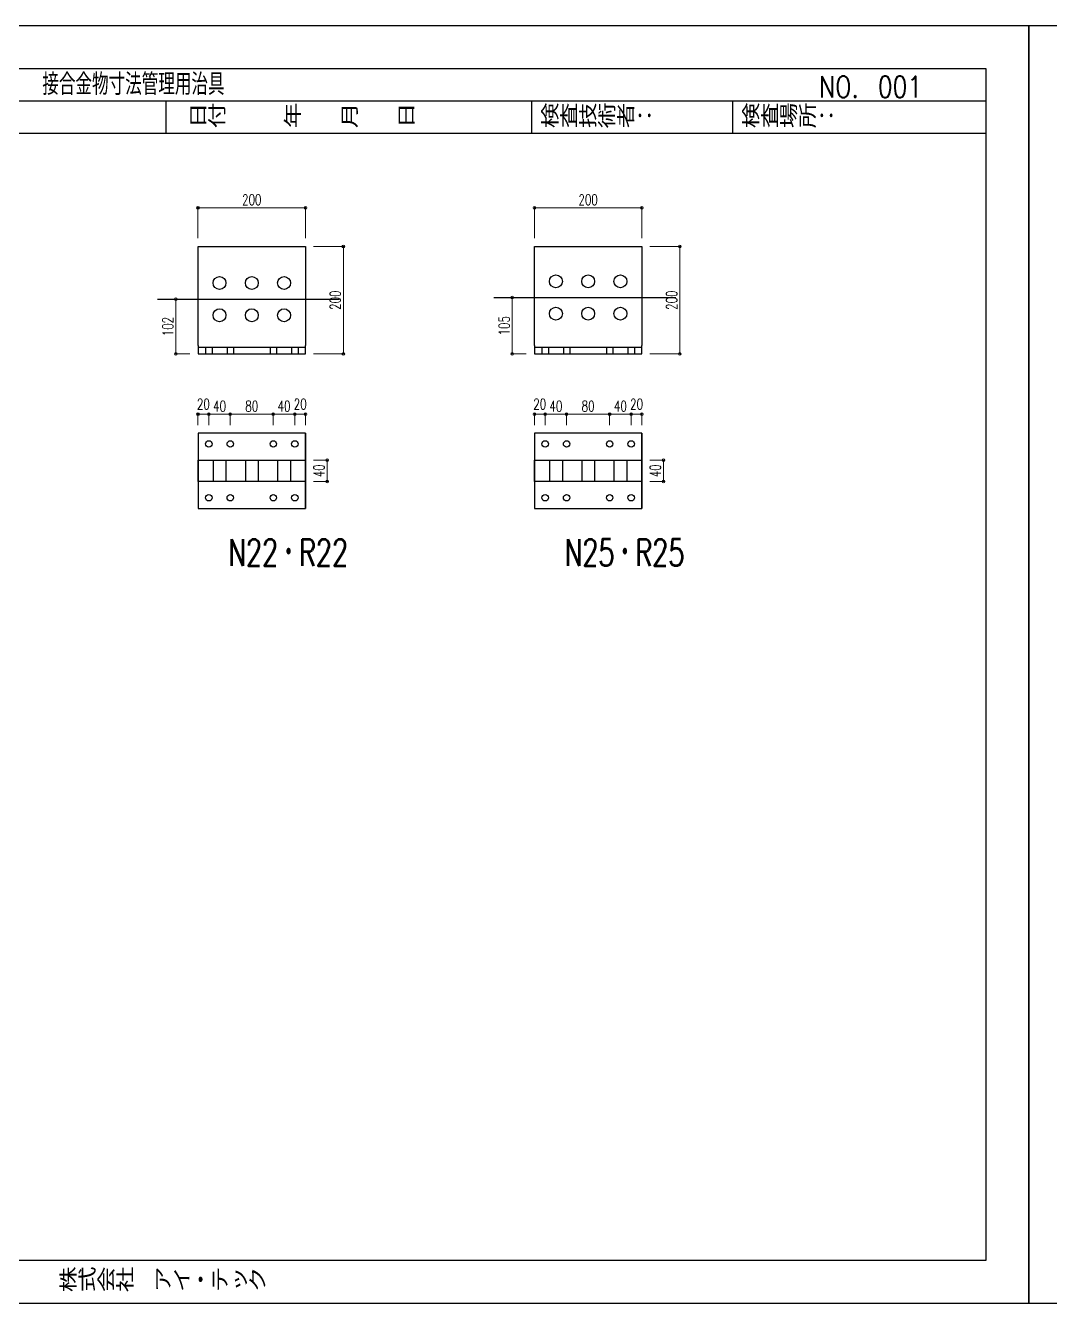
# Model space of a CAD drawing. Header units: millimetres. Extents: x -4568 to 36914, y -114 to 17788.
# Drawn here: x 18228 to 20134, y 1548 to 3924 of the extents above; entities that cross this region are included whole.
import ezdxf

# ---------------------------------------------------------------- set-up
doc = ezdxf.new("R2010")
doc.units = ezdxf.units.MM
doc.header["$LTSCALE"] = 5
doc.linetypes.add('JIS_08_50', pattern=[53, 50, -1.125, 0.75, -1.125])
doc.layers.get('0').update_dxf_attribs({"color": 255})
doc.layers.get('DEFPOINTS').update_dxf_attribs({"color": 255})
for name, color, linetype in [('01', 7, 'Continuous'), ('CENTER', 2, 'JIS_08_50'), ('LAYER6', 7, 'Continuous'), ('寸法', 4, 'Continuous'), ('溶接', 241, 'Continuous')]:
    doc.layers.add(name, color=color, linetype=linetype)
doc.styles.add('KANJI', font='simplex.shx', dxfattribs={"width": 0.7, "bigfont": 'extfont2.shx'})
doc.styles.get("Standard").update_dxf_attribs({"font": 'simplex.shx', "width": 0.7, "height": 2.5, "bigfont": '@extfont2.shx'})
doc.styles.add('SUNPOU', font='simplex.shx', dxfattribs={"width": 0.7, "bigfont": 'extfont2.shx'})
doc.styles.add('SUNPOU2', font='simplex.shx', dxfattribs={"width": 0.7, "height": 50, "bigfont": 'extfont2.shx'})
doc.dimstyles.new('一般寸法-小さめ', dxfattribs={"dimscale": 10, "dimtxt": 2, "dimasz": 0.5, "dimexe": 0.125, "dimexo": 1.5, "dimgap": 0.5, "dimtad": 1, "dimtxsty": 'KANJI', "dimblk": 'ORIGIN', "dimcen": 0, "dimclrd": 256, "dimclre": 256, "dimclrt": 256, "dimadec": 0, "dimazin": 0, "dimtfac": 1, "dimtmove": 2, "dimatfit": 2, "dimfxl": 0, "dimtolj": 2, "dimlwd": 5, "dimlwe": 5, "dimarcsym": 0})

# ---------------------------------------------------------------- blocks, each defined once
blk = doc.blocks.new('_Origin')
at = {"color": 0, "linetype": 'ByBlock', "lineweight": -2}
blk.add_line((0, 0), (-1, 0), dxfattribs=at)
blk.add_circle((0, 0), 0.5, dxfattribs=at)
blk = doc.blocks.new('*D1249')
at = {"layer": 'DEFPOINTS', "color": 0, "transparency": 16777216}
for p in [(18507.7, 3415.1), (18548.8, 3415.1), (18548.8, 3313.1)]:
    blk.add_point(p, dxfattribs=at)
at = {"layer": '寸法', "linetype": 'Continuous', "lineweight": 5, "transparency": 16777216}
for p, q in [((18533.8, 3415.1), (18506.5, 3415.1)), ((18507.7, 3318.1), (18507.7, 3410.1)), ((18533.8, 3313.1), (18506.5, 3313.1))]:
    blk.add_line(p, q, dxfattribs=at)
at = {"layer": '寸法', "lineweight": 5, "transparency": 16777216, "xscale": 5, "yscale": 5, "zscale": 5}
for p, rotation in [((18507.7, 3415.1), 90), ((18507.7, 3313.1), 270)]:
    blk.add_blockref('_Origin', p, dxfattribs=dict(at, rotation=rotation))
at = {"layer": '寸法', "linetype": 'Continuous', "transparency": 16777216, "insert": (18492.7, 3364.1), "char_height": 20, "attachment_point": 5, "rotation": 90, "style": 'KANJI'}
blk.add_mtext('\\A2;102', dxfattribs=at)
blk = doc.blocks.new('*D1250')
at = {"layer": 'DEFPOINTS', "color": 0, "transparency": 16777216}
for p in [(19133, 3418.1), (19174.1, 3418.1), (19174.1, 3313.1)]:
    blk.add_point(p, dxfattribs=at)
at = {"layer": '寸法', "linetype": 'Continuous', "lineweight": 5, "transparency": 16777216}
for p, q in [((19159.1, 3418.1), (19131.8, 3418.1)), ((19133, 3318.1), (19133, 3413.1)), ((19159.1, 3313.1), (19131.8, 3313.1))]:
    blk.add_line(p, q, dxfattribs=at)
at = {"layer": '寸法', "lineweight": 5, "transparency": 16777216, "xscale": 5, "yscale": 5, "zscale": 5}
for p, rotation in [((19133, 3418.1), 90), ((19133, 3313.1), 270)]:
    blk.add_blockref('_Origin', p, dxfattribs=dict(at, rotation=rotation))
at = {"layer": '寸法', "linetype": 'Continuous', "transparency": 16777216, "insert": (19118, 3365.6), "char_height": 20, "attachment_point": 5, "rotation": 90, "style": 'KANJI'}
blk.add_mtext('\\A2;105', dxfattribs=at)
blk = doc.blocks.new('*D1257')
at = {"layer": 'DEFPOINTS', "color": 0, "transparency": 16777216}
for p in [(18748.8, 3584.9), (18548.8, 3513.1), (18748.8, 3513.1)]:
    blk.add_point(p, dxfattribs=at)
at = {"layer": '寸法', "linetype": 'Continuous', "lineweight": 5, "transparency": 16777216}
for p, q in [((18548.8, 3528.1), (18548.8, 3586.2)), ((18553.8, 3584.9), (18743.8, 3584.9)), ((18748.8, 3528.1), (18748.8, 3586.2))]:
    blk.add_line(p, q, dxfattribs=at)
at = {"layer": '寸法', "lineweight": 5, "transparency": 16777216, "xscale": 5, "yscale": 5, "zscale": 5, "rotation": 180}
blk.add_blockref('_Origin', (18548.8, 3584.9), dxfattribs=at)
at = {"layer": '寸法', "lineweight": 5, "transparency": 16777216, "xscale": 5, "yscale": 5, "zscale": 5}
blk.add_blockref('_Origin', (18748.8, 3584.9), dxfattribs=at)
at = {"layer": '寸法', "linetype": 'Continuous', "transparency": 16777216, "insert": (18648.8, 3599.9), "char_height": 20, "attachment_point": 5, "style": 'KANJI'}
blk.add_mtext('\\A2;200', dxfattribs=at)
blk = doc.blocks.new('*D1258')
at = {"layer": 'DEFPOINTS', "color": 0, "transparency": 16777216}
for p in [(19374.1, 3584.9), (19174.1, 3513.1), (19374.1, 3513.1)]:
    blk.add_point(p, dxfattribs=at)
at = {"layer": '寸法', "linetype": 'Continuous', "lineweight": 5, "transparency": 16777216}
for p, q in [((19174.1, 3528.1), (19174.1, 3586.2)), ((19179.1, 3584.9), (19369.1, 3584.9)), ((19374.1, 3528.1), (19374.1, 3586.2))]:
    blk.add_line(p, q, dxfattribs=at)
at = {"layer": '寸法', "lineweight": 5, "transparency": 16777216, "xscale": 5, "yscale": 5, "zscale": 5, "rotation": 180}
blk.add_blockref('_Origin', (19174.1, 3584.9), dxfattribs=at)
at = {"layer": '寸法', "lineweight": 5, "transparency": 16777216, "xscale": 5, "yscale": 5, "zscale": 5}
blk.add_blockref('_Origin', (19374.1, 3584.9), dxfattribs=at)
at = {"layer": '寸法', "linetype": 'Continuous', "transparency": 16777216, "insert": (19274.1, 3599.9), "char_height": 20, "attachment_point": 5, "style": 'KANJI'}
blk.add_mtext('\\A2;200', dxfattribs=at)
blk = doc.blocks.new('*D1262')
at = {"layer": 'DEFPOINTS', "color": 0, "transparency": 16777216}
for p in [(18748.8, 3115.8), (18748.8, 3075.8), (18788.8, 3075.8)]:
    blk.add_point(p, dxfattribs=at)
at = {"layer": '寸法', "linetype": 'Continuous', "lineweight": 5, "transparency": 16777216}
for p, q in [((18763.8, 3115.8), (18790, 3115.8)), ((18788.8, 3110.8), (18788.8, 3080.8)), ((18763.8, 3075.8), (18790, 3075.8))]:
    blk.add_line(p, q, dxfattribs=at)
at = {"layer": '寸法', "lineweight": 5, "transparency": 16777216, "xscale": 5, "yscale": 5, "zscale": 5}
for p, rotation in [((18788.8, 3115.8), 90), ((18788.8, 3075.8), 270)]:
    blk.add_blockref('_Origin', p, dxfattribs=dict(at, rotation=rotation))
at = {"layer": '寸法', "linetype": 'Continuous', "transparency": 16777216, "insert": (18773.8, 3095.8), "char_height": 20, "attachment_point": 5, "rotation": 90, "style": 'KANJI'}
blk.add_mtext('\\A2;40', dxfattribs=at)
blk = doc.blocks.new('*D1263')
at = {"layer": 'DEFPOINTS', "color": 0, "transparency": 16777216}
for p in [(19374.1, 3115.8), (19374.1, 3075.8), (19414.1, 3075.8)]:
    blk.add_point(p, dxfattribs=at)
at = {"layer": '寸法', "linetype": 'Continuous', "lineweight": 5, "transparency": 16777216}
for p, q in [((19389.1, 3115.8), (19415.3, 3115.8)), ((19414.1, 3110.8), (19414.1, 3080.8)), ((19389.1, 3075.8), (19415.3, 3075.8))]:
    blk.add_line(p, q, dxfattribs=at)
at = {"layer": '寸法', "lineweight": 5, "transparency": 16777216, "xscale": 5, "yscale": 5, "zscale": 5}
for p, rotation in [((19414.1, 3115.8), 90), ((19414.1, 3075.8), 270)]:
    blk.add_blockref('_Origin', p, dxfattribs=dict(at, rotation=rotation))
at = {"layer": '寸法', "linetype": 'Continuous', "transparency": 16777216, "insert": (19399.1, 3095.8), "char_height": 20, "attachment_point": 5, "rotation": 90, "style": 'KANJI'}
blk.add_mtext('\\A2;40', dxfattribs=at)
blk = doc.blocks.new('*D1276')
at = {"layer": 'DEFPOINTS', "color": 0, "transparency": 16777216}
for p in [(18568.8, 3201.1), (18548.8, 3165.8), (18568.8, 3165.8)]:
    blk.add_point(p, dxfattribs=at)
at = {"layer": '寸法', "linetype": 'Continuous', "lineweight": 5, "transparency": 16777216}
for p, q in [((18548.8, 3180.8), (18548.8, 3202.4)), ((18553.8, 3201.1), (18563.8, 3201.1)), ((18568.8, 3180.8), (18568.8, 3202.4))]:
    blk.add_line(p, q, dxfattribs=at)
at = {"layer": '寸法', "lineweight": 5, "transparency": 16777216, "xscale": 5, "yscale": 5, "zscale": 5, "rotation": 180}
blk.add_blockref('_Origin', (18548.8, 3201.1), dxfattribs=at)
at = {"layer": '寸法', "lineweight": 5, "transparency": 16777216, "xscale": 5, "yscale": 5, "zscale": 5}
blk.add_blockref('_Origin', (18568.8, 3201.1), dxfattribs=at)
at = {"layer": '寸法', "linetype": 'Continuous', "transparency": 16777216, "insert": (18558.8, 3219.9), "char_height": 20, "attachment_point": 5, "style": 'KANJI'}
blk.add_mtext('\\A2;20', dxfattribs=at)
blk = doc.blocks.new('*D1277')
at = {"layer": 'DEFPOINTS', "color": 0, "transparency": 16777216}
for p in [(18608.8, 3201.1), (18568.8, 3165.8), (18608.8, 3165.8)]:
    blk.add_point(p, dxfattribs=at)
at = {"layer": '寸法', "linetype": 'Continuous', "lineweight": 5, "transparency": 16777216}
for p, q in [((18568.8, 3180.8), (18568.8, 3202.4)), ((18573.8, 3201.1), (18603.8, 3201.1)), ((18608.8, 3180.8), (18608.8, 3202.4))]:
    blk.add_line(p, q, dxfattribs=at)
at = {"layer": '寸法', "lineweight": 5, "transparency": 16777216, "xscale": 5, "yscale": 5, "zscale": 5, "rotation": 180}
blk.add_blockref('_Origin', (18568.8, 3201.1), dxfattribs=at)
at = {"layer": '寸法', "lineweight": 5, "transparency": 16777216, "xscale": 5, "yscale": 5, "zscale": 5}
blk.add_blockref('_Origin', (18608.8, 3201.1), dxfattribs=at)
at = {"layer": '寸法', "linetype": 'Continuous', "transparency": 16777216, "insert": (18588.8, 3216.1), "char_height": 20, "attachment_point": 5, "style": 'KANJI'}
blk.add_mtext('\\A2;40', dxfattribs=at)
blk = doc.blocks.new('*D1278')
at = {"layer": 'DEFPOINTS', "color": 0, "transparency": 16777216}
for p in [(18688.8, 3201.1), (18608.8, 3165.8), (18688.8, 3165.8)]:
    blk.add_point(p, dxfattribs=at)
at = {"layer": '寸法', "linetype": 'Continuous', "lineweight": 5, "transparency": 16777216}
for p, q in [((18608.8, 3180.8), (18608.8, 3202.4)), ((18613.8, 3201.1), (18683.8, 3201.1)), ((18688.8, 3180.8), (18688.8, 3202.4))]:
    blk.add_line(p, q, dxfattribs=at)
at = {"layer": '寸法', "lineweight": 5, "transparency": 16777216, "xscale": 5, "yscale": 5, "zscale": 5, "rotation": 180}
blk.add_blockref('_Origin', (18608.8, 3201.1), dxfattribs=at)
at = {"layer": '寸法', "lineweight": 5, "transparency": 16777216, "xscale": 5, "yscale": 5, "zscale": 5}
blk.add_blockref('_Origin', (18688.8, 3201.1), dxfattribs=at)
at = {"layer": '寸法', "linetype": 'Continuous', "transparency": 16777216, "insert": (18648.8, 3216.1), "char_height": 20, "attachment_point": 5, "style": 'KANJI'}
blk.add_mtext('\\A2;80', dxfattribs=at)
blk = doc.blocks.new('*D1279')
at = {"layer": 'DEFPOINTS', "color": 0, "transparency": 16777216}
for p in [(18728.8, 3201.1), (18688.8, 3165.8), (18728.8, 3165.8)]:
    blk.add_point(p, dxfattribs=at)
at = {"layer": '寸法', "linetype": 'Continuous', "lineweight": 5, "transparency": 16777216}
for p, q in [((18688.8, 3180.8), (18688.8, 3202.4)), ((18693.8, 3201.1), (18723.8, 3201.1)), ((18728.8, 3180.8), (18728.8, 3202.4))]:
    blk.add_line(p, q, dxfattribs=at)
at = {"layer": '寸法', "lineweight": 5, "transparency": 16777216, "xscale": 5, "yscale": 5, "zscale": 5, "rotation": 180}
blk.add_blockref('_Origin', (18688.8, 3201.1), dxfattribs=at)
at = {"layer": '寸法', "lineweight": 5, "transparency": 16777216, "xscale": 5, "yscale": 5, "zscale": 5}
blk.add_blockref('_Origin', (18728.8, 3201.1), dxfattribs=at)
at = {"layer": '寸法', "linetype": 'Continuous', "transparency": 16777216, "insert": (18708.8, 3216.1), "char_height": 20, "attachment_point": 5, "style": 'KANJI'}
blk.add_mtext('\\A2;40', dxfattribs=at)
blk = doc.blocks.new('*D1280')
at = {"layer": 'DEFPOINTS', "color": 0, "transparency": 16777216}
for p in [(18748.8, 3201.1), (18728.8, 3165.8), (18748.8, 3165.8)]:
    blk.add_point(p, dxfattribs=at)
at = {"layer": '寸法', "linetype": 'Continuous', "lineweight": 5, "transparency": 16777216}
for p, q in [((18728.8, 3180.8), (18728.8, 3202.4)), ((18733.8, 3201.1), (18743.8, 3201.1)), ((18748.8, 3180.8), (18748.8, 3202.4))]:
    blk.add_line(p, q, dxfattribs=at)
at = {"layer": '寸法', "lineweight": 5, "transparency": 16777216, "xscale": 5, "yscale": 5, "zscale": 5, "rotation": 180}
blk.add_blockref('_Origin', (18728.8, 3201.1), dxfattribs=at)
at = {"layer": '寸法', "lineweight": 5, "transparency": 16777216, "xscale": 5, "yscale": 5, "zscale": 5}
blk.add_blockref('_Origin', (18748.8, 3201.1), dxfattribs=at)
at = {"layer": '寸法', "linetype": 'Continuous', "transparency": 16777216, "insert": (18738.8, 3219.9), "char_height": 20, "attachment_point": 5, "style": 'KANJI'}
blk.add_mtext('\\A2;20', dxfattribs=at)
blk = doc.blocks.new('*D1281')
at = {"layer": 'DEFPOINTS', "color": 0, "transparency": 16777216}
for p in [(19194.1, 3201.1), (19174.1, 3165.8), (19194.1, 3165.8)]:
    blk.add_point(p, dxfattribs=at)
at = {"layer": '寸法', "linetype": 'Continuous', "lineweight": 5, "transparency": 16777216}
for p, q in [((19174.1, 3180.8), (19174.1, 3202.4)), ((19179.1, 3201.1), (19189.1, 3201.1)), ((19194.1, 3180.8), (19194.1, 3202.4))]:
    blk.add_line(p, q, dxfattribs=at)
at = {"layer": '寸法', "lineweight": 5, "transparency": 16777216, "xscale": 5, "yscale": 5, "zscale": 5, "rotation": 180}
blk.add_blockref('_Origin', (19174.1, 3201.1), dxfattribs=at)
at = {"layer": '寸法', "lineweight": 5, "transparency": 16777216, "xscale": 5, "yscale": 5, "zscale": 5}
blk.add_blockref('_Origin', (19194.1, 3201.1), dxfattribs=at)
at = {"layer": '寸法', "linetype": 'Continuous', "transparency": 16777216, "insert": (19184.1, 3219.9), "char_height": 20, "attachment_point": 5, "style": 'KANJI'}
blk.add_mtext('\\A2;20', dxfattribs=at)
blk = doc.blocks.new('*D1282')
at = {"layer": 'DEFPOINTS', "color": 0, "transparency": 16777216}
for p in [(19234.1, 3201.1), (19194.1, 3165.8), (19234.1, 3165.8)]:
    blk.add_point(p, dxfattribs=at)
at = {"layer": '寸法', "linetype": 'Continuous', "lineweight": 5, "transparency": 16777216}
for p, q in [((19194.1, 3180.8), (19194.1, 3202.4)), ((19199.1, 3201.1), (19229.1, 3201.1)), ((19234.1, 3180.8), (19234.1, 3202.4))]:
    blk.add_line(p, q, dxfattribs=at)
at = {"layer": '寸法', "lineweight": 5, "transparency": 16777216, "xscale": 5, "yscale": 5, "zscale": 5, "rotation": 180}
blk.add_blockref('_Origin', (19194.1, 3201.1), dxfattribs=at)
at = {"layer": '寸法', "lineweight": 5, "transparency": 16777216, "xscale": 5, "yscale": 5, "zscale": 5}
blk.add_blockref('_Origin', (19234.1, 3201.1), dxfattribs=at)
at = {"layer": '寸法', "linetype": 'Continuous', "transparency": 16777216, "insert": (19214.1, 3216.1), "char_height": 20, "attachment_point": 5, "style": 'KANJI'}
blk.add_mtext('\\A2;40', dxfattribs=at)
blk = doc.blocks.new('*D1283')
at = {"layer": 'DEFPOINTS', "color": 0, "transparency": 16777216}
for p in [(19314.1, 3201.1), (19234.1, 3165.8), (19314.1, 3165.8)]:
    blk.add_point(p, dxfattribs=at)
at = {"layer": '寸法', "linetype": 'Continuous', "lineweight": 5, "transparency": 16777216}
for p, q in [((19234.1, 3180.8), (19234.1, 3202.4)), ((19239.1, 3201.1), (19309.1, 3201.1)), ((19314.1, 3180.8), (19314.1, 3202.4))]:
    blk.add_line(p, q, dxfattribs=at)
at = {"layer": '寸法', "lineweight": 5, "transparency": 16777216, "xscale": 5, "yscale": 5, "zscale": 5, "rotation": 180}
blk.add_blockref('_Origin', (19234.1, 3201.1), dxfattribs=at)
at = {"layer": '寸法', "lineweight": 5, "transparency": 16777216, "xscale": 5, "yscale": 5, "zscale": 5}
blk.add_blockref('_Origin', (19314.1, 3201.1), dxfattribs=at)
at = {"layer": '寸法', "linetype": 'Continuous', "transparency": 16777216, "insert": (19274.1, 3216.1), "char_height": 20, "attachment_point": 5, "style": 'KANJI'}
blk.add_mtext('\\A2;80', dxfattribs=at)
blk = doc.blocks.new('*D1284')
at = {"layer": 'DEFPOINTS', "color": 0, "transparency": 16777216}
for p in [(19354.1, 3201.1), (19314.1, 3165.8), (19354.1, 3165.8)]:
    blk.add_point(p, dxfattribs=at)
at = {"layer": '寸法', "linetype": 'Continuous', "lineweight": 5, "transparency": 16777216}
for p, q in [((19314.1, 3180.8), (19314.1, 3202.4)), ((19319.1, 3201.1), (19349.1, 3201.1)), ((19354.1, 3180.8), (19354.1, 3202.4))]:
    blk.add_line(p, q, dxfattribs=at)
at = {"layer": '寸法', "lineweight": 5, "transparency": 16777216, "xscale": 5, "yscale": 5, "zscale": 5, "rotation": 180}
blk.add_blockref('_Origin', (19314.1, 3201.1), dxfattribs=at)
at = {"layer": '寸法', "lineweight": 5, "transparency": 16777216, "xscale": 5, "yscale": 5, "zscale": 5}
blk.add_blockref('_Origin', (19354.1, 3201.1), dxfattribs=at)
at = {"layer": '寸法', "linetype": 'Continuous', "transparency": 16777216, "insert": (19334.1, 3216.1), "char_height": 20, "attachment_point": 5, "style": 'KANJI'}
blk.add_mtext('\\A2;40', dxfattribs=at)
blk = doc.blocks.new('*D1285')
at = {"layer": 'DEFPOINTS', "color": 0, "transparency": 16777216}
for p in [(19374.1, 3201.1), (19354.1, 3165.8), (19374.1, 3165.8)]:
    blk.add_point(p, dxfattribs=at)
at = {"layer": '寸法', "linetype": 'Continuous', "lineweight": 5, "transparency": 16777216}
for p, q in [((19354.1, 3180.8), (19354.1, 3202.4)), ((19359.1, 3201.1), (19369.1, 3201.1)), ((19374.1, 3180.8), (19374.1, 3202.4))]:
    blk.add_line(p, q, dxfattribs=at)
at = {"layer": '寸法', "lineweight": 5, "transparency": 16777216, "xscale": 5, "yscale": 5, "zscale": 5, "rotation": 180}
blk.add_blockref('_Origin', (19354.1, 3201.1), dxfattribs=at)
at = {"layer": '寸法', "lineweight": 5, "transparency": 16777216, "xscale": 5, "yscale": 5, "zscale": 5}
blk.add_blockref('_Origin', (19374.1, 3201.1), dxfattribs=at)
at = {"layer": '寸法', "linetype": 'Continuous', "transparency": 16777216, "insert": (19364.1, 3219.9), "char_height": 20, "attachment_point": 5, "style": 'KANJI'}
blk.add_mtext('\\A2;20', dxfattribs=at)
blk = doc.blocks.new('*D1298')
at = {"layer": 'DEFPOINTS', "color": 0, "transparency": 16777216}
for p in [(18748.8, 3513.1), (18819, 3513.1), (18748.8, 3313.1)]:
    blk.add_point(p, dxfattribs=at)
at = {"layer": '寸法', "linetype": 'Continuous', "lineweight": 5, "transparency": 16777216}
for p, q in [((18763.8, 3513.1), (18820.3, 3513.1)), ((18819, 3318.1), (18819, 3508.1)), ((18763.8, 3313.1), (18820.3, 3313.1))]:
    blk.add_line(p, q, dxfattribs=at)
at = {"layer": '寸法', "lineweight": 5, "transparency": 16777216, "xscale": 5, "yscale": 5, "zscale": 5}
for p, rotation in [((18819, 3513.1), 90), ((18819, 3313.1), 270)]:
    blk.add_blockref('_Origin', p, dxfattribs=dict(at, rotation=rotation))
at = {"layer": '寸法', "linetype": 'Continuous', "transparency": 16777216, "insert": (18804, 3413.1), "char_height": 20, "attachment_point": 5, "rotation": 90, "style": 'KANJI'}
blk.add_mtext('\\A2;200', dxfattribs=at)
blk = doc.blocks.new('*D1299')
at = {"layer": 'DEFPOINTS', "color": 0, "transparency": 16777216}
for p in [(19374.1, 3513.1), (19444.3, 3513.1), (19374.1, 3313.1)]:
    blk.add_point(p, dxfattribs=at)
at = {"layer": '寸法', "linetype": 'Continuous', "lineweight": 5, "transparency": 16777216}
for p, q in [((19389.1, 3513.1), (19445.6, 3513.1)), ((19444.3, 3318.1), (19444.3, 3508.1)), ((19389.1, 3313.1), (19445.6, 3313.1))]:
    blk.add_line(p, q, dxfattribs=at)
at = {"layer": '寸法', "lineweight": 5, "transparency": 16777216, "xscale": 5, "yscale": 5, "zscale": 5}
for p, rotation in [((19444.3, 3513.1), 90), ((19444.3, 3313.1), 270)]:
    blk.add_blockref('_Origin', p, dxfattribs=dict(at, rotation=rotation))
at = {"layer": '寸法', "linetype": 'Continuous', "transparency": 16777216, "insert": (19429.3, 3413.1), "char_height": 20, "attachment_point": 5, "rotation": 90, "style": 'KANJI'}
blk.add_mtext('\\A2;200', dxfattribs=at)

msp = doc.modelspace()

# ---------------------------------------------------------------- linework, layer by layer
at = {"linetype": 'Continuous', "lineweight": -3}
for p, q in [((16809.543, 3783.718), (20013.543, 3783.718)), ((18489.543, 3723.718), (18489.543, 3783.718)), ((19169.543, 3723.718), (19169.543, 3783.718)), ((19542.844, 3723.718), (19542.844, 3783.718)), ((16809.543, 3723.718), (20013.543, 3723.718))]:
    msp.add_line(p, q, dxfattribs=at)
for points in [[(16729.543, 3923.718), (20093.543, 3923.718), (20093.543, 1547.718), (16729.543, 1547.718)], [(20093.543, 3923.718), (23457.543, 3923.718), (23457.543, 1547.718), (20093.543, 1547.718)], [(16809.543, 3843.718), (20013.543, 3843.718), (20013.543, 1627.718), (16809.543, 1627.718)]]:
    msp.add_lwpolyline(points, close=True, dxfattribs=at)
at = {"layer": '01', "linetype": 'Continuous'}
for p, q in [((18562.85, 3325.083), (18562.85, 3313.083)), ((18574.85, 3325.083), (18574.85, 3313.083)), ((18602.85, 3325.083), (18602.85, 3313.083)), ((18614.85, 3325.083), (18614.85, 3313.083)), ((18682.85, 3325.083), (18682.85, 3313.083)), ((18694.85, 3325.083), (18694.85, 3313.083)), ((18722.85, 3325.083), (18722.85, 3313.083)), ((18734.85, 3325.083), (18734.85, 3313.083)), ((19188.126, 3325.083), (19188.126, 3313.083)), ((19200.126, 3325.083), (19200.126, 3313.083)), ((19228.126, 3325.083), (19228.126, 3313.083)), ((19240.126, 3325.083), (19240.126, 3313.083)), ((19308.126, 3325.083), (19308.126, 3313.083)), ((19320.126, 3325.083), (19320.126, 3313.083)), ((19348.126, 3325.083), (19348.126, 3313.083)), ((19360.126, 3325.083), (19360.126, 3313.083)), ((18576.85, 3115.794), (18576.85, 3075.794)), ((18600.85, 3115.794), (18600.85, 3075.794)), ((18636.85, 3115.794), (18636.85, 3075.794)), ((18660.85, 3115.794), (18660.85, 3075.794)), ((18696.85, 3115.794), (18696.85, 3075.794)), ((18720.85, 3115.794), (18720.85, 3075.794)), ((19202.126, 3115.794), (19202.126, 3075.794)), ((19226.126, 3115.794), (19226.126, 3075.794)), ((19262.126, 3115.794), (19262.126, 3075.794)), ((19286.126, 3115.794), (19286.126, 3075.794)), ((19322.126, 3115.794), (19322.126, 3075.794)), ((19346.126, 3115.794), (19346.126, 3075.794))]:
    msp.add_line(p, q, dxfattribs=at)
at = {"layer": 'CENTER', "linetype": 'Continuous'}
for p, q in [((18473.595, 3415.083), (18812.002, 3415.083)), ((19098.871, 3418.083), (19437.278, 3418.083))]:
    msp.add_line(p, q, dxfattribs=at)
at = {"layer": '溶接', "linetype": 'Continuous'}
for p, q in [((18548.85, 3329.083), (18548.85, 3513.083)), ((18548.85, 3513.083), (18748.85, 3513.083)), ((18748.85, 3513.083), (18748.85, 3329.083)), ((19174.126, 3329.083), (19174.126, 3513.083)), ((19174.126, 3513.083), (19374.126, 3513.083)), ((19374.126, 3513.083), (19374.126, 3329.083)), ((18548.85, 3329.083), (18548.85, 3313.083)), ((18748.85, 3313.083), (18748.85, 3329.083)), ((19174.126, 3329.083), (19174.126, 3313.083)), ((19374.126, 3313.083), (19374.126, 3329.083)), ((18748.85, 3325.083), (18548.85, 3325.083)), ((18548.85, 3313.083), (18748.85, 3313.083)), ((19374.126, 3325.083), (19174.126, 3325.083)), ((19174.126, 3313.083), (19374.126, 3313.083)), ((18548.85, 3165.794), (18548.85, 3025.794)), ((18748.85, 3165.794), (18548.85, 3165.794)), ((18548.85, 3165.794), (18548.85, 3025.794)), ((18748.85, 3025.794), (18748.85, 3165.794)), ((18748.85, 3165.794), (18748.85, 3025.794)), ((19174.126, 3165.794), (19174.126, 3025.794)), ((19374.126, 3165.794), (19174.126, 3165.794)), ((19174.126, 3165.794), (19174.126, 3025.794)), ((19374.126, 3025.794), (19374.126, 3165.794)), ((19374.126, 3165.794), (19374.126, 3025.794)), ((18548.85, 3025.794), (18748.85, 3025.794)), ((19174.126, 3025.794), (19374.126, 3025.794))]:
    msp.add_line(p, q, dxfattribs=at)
for points in [[(18548.85, 3075.794), (18548.85, 3115.794), (18748.85, 3115.794), (18748.85, 3075.794)], [(19174.126, 3075.794), (19174.126, 3115.794), (19374.126, 3115.794), (19374.126, 3075.794)]]:
    msp.add_lwpolyline(points, close=True, dxfattribs=at)
for centre, radius in [((18588.85, 3445.083), 12), ((18648.85, 3445.083), 12), ((18708.85, 3445.083), 12), ((19214.126, 3448.083), 12), ((19274.126, 3448.083), 12), ((19334.126, 3448.083), 12), ((19214.126, 3388.083), 12), ((19274.126, 3388.083), 12), ((19334.126, 3388.083), 12), ((18588.85, 3385.083), 12), ((18648.85, 3385.083), 12), ((18708.85, 3385.083), 12), ((18568.85, 3145.794), 6), ((18608.85, 3145.794), 6), ((18688.85, 3145.794), 6), ((18728.85, 3145.794), 6), ((19194.126, 3145.794), 6), ((19234.126, 3145.794), 6), ((19314.126, 3145.794), 6), ((19354.126, 3145.794), 6), ((18568.85, 3045.794), 6), ((18608.85, 3045.794), 6), ((18688.85, 3045.794), 6), ((18728.85, 3045.794), 6), ((19194.126, 3045.794), 6), ((19234.126, 3045.794), 6), ((19314.126, 3045.794), 6), ((19354.126, 3045.794), 6)]:
    msp.add_circle(centre, radius, dxfattribs=at)

# ---------------------------------------------------------------- texts
at = {"layer": '01', "linetype": 'Continuous', "style": 'SUNPOU2', "width": 0.7}
for s, p in [('N22・R22', (18604.895, 2918.954)), ('N25・R25', (19230.172, 2918.954))]:
    msp.add_text(s, height=50, dxfattribs=at).set_placement(p)
at = {"layer": 'LAYER6', "color": 0, "linetype": 'Continuous', "lineweight": -3, "style": 'SUNPOU', "width": 0.7}
msp.add_text('接合金物寸法管理用治具', height=40, dxfattribs=at).set_placement((18259.372, 3794.645))
at = {"layer": 'LAYER6', "color": 0, "linetype": 'Continuous', "lineweight": -3, "width": 0.8}
for s, p in [('NO.\u3000001', (19703.332, 3789.927)), ('日付\u3000\u3000\u3000年\u3000\u3000月\u3000\u3000日', (18530.762, 3734.645)), ('検査技術者：', (19185.286, 3734.645)), ('検査場所：', (19558.587, 3734.645)), ('株式会社\u3000アイ・テック', (18289.636, 1570.473)), ('株式会社\u3000アイ・テック', (18289.636, 1570.473))]:
    msp.add_text(s, height=40, dxfattribs=at).set_placement(p)

# ---------------------------------------------------------------- dimensions: what is measured, and where the dimension line sits
at = {"layer": '寸法', "linetype": 'Continuous'}
for base, p1, p2, picture, middle in [((18748.85, 3584.918), (18548.85, 3513.083), (18748.85, 3513.083), '*D1257', (18648.85, 3599.918)), ((19374.126, 3584.918), (19174.126, 3513.083), (19374.126, 3513.083), '*D1258', (19274.126, 3599.918)), ((18568.85, 3201.107), (18548.85, 3165.794), (18568.85, 3165.794), '*D1276', (18558.85, 3219.857)), ((18748.85, 3201.107), (18728.85, 3165.794), (18748.85, 3165.794), '*D1280', (18738.85, 3219.857)), ((19194.126, 3201.107), (19174.126, 3165.794), (19194.126, 3165.794), '*D1281', (19184.126, 3219.857)), ((19374.126, 3201.107), (19354.126, 3165.794), (19374.126, 3165.794), '*D1285', (19364.126, 3219.857)), ((18608.85, 3201.107), (18568.85, 3165.794), (18608.85, 3165.794), '*D1277', (18588.85, 3216.107)), ((18688.85, 3201.107), (18608.85, 3165.794), (18688.85, 3165.794), '*D1278', (18648.85, 3216.107)), ((18728.85, 3201.107), (18688.85, 3165.794), (18728.85, 3165.794), '*D1279', (18708.85, 3216.107)), ((19234.126, 3201.107), (19194.126, 3165.794), (19234.126, 3165.794), '*D1282', (19214.126, 3216.107)), ((19314.126, 3201.107), (19234.126, 3165.794), (19314.126, 3165.794), '*D1283', (19274.126, 3216.107)), ((19354.126, 3201.107), (19314.126, 3165.794), (19354.126, 3165.794), '*D1284', (19334.126, 3216.107))]:
    dim = msp.add_linear_dim(base=base, p1=p1, p2=p2, dimstyle='一般寸法-小さめ', dxfattribs=at)
    dim.commit()
    dim.dimension.update_dxf_attribs({"geometry": picture, "text_midpoint": middle})
for base, p1, p2, picture, middle in [((18819.028, 3513.083), (18748.85, 3313.083), (18748.85, 3513.083), '*D1298', (18804.028, 3413.083)), ((19444.305, 3513.083), (19374.126, 3313.083), (19374.126, 3513.083), '*D1299', (19429.305, 3413.083)), ((18507.726, 3415.083), (18548.85, 3313.083), (18548.85, 3415.083), '*D1249', (18492.726, 3364.083)), ((19133.002, 3418.083), (19174.126, 3313.083), (19174.126, 3418.083), '*D1250', (19118.002, 3365.583)), ((18788.779, 3075.794), (18748.85, 3115.794), (18748.85, 3075.794), '*D1262', (18773.779, 3095.794)), ((19414.056, 3075.794), (19374.126, 3115.794), (19374.126, 3075.794), '*D1263', (19399.056, 3095.794))]:
    dim = msp.add_linear_dim(base=base, p1=p1, p2=p2, angle=90, dimstyle='一般寸法-小さめ', dxfattribs=at)
    dim.commit()
    dim.dimension.update_dxf_attribs({"geometry": picture, "text_midpoint": middle})

doc.saveas('drawing.dxf')
